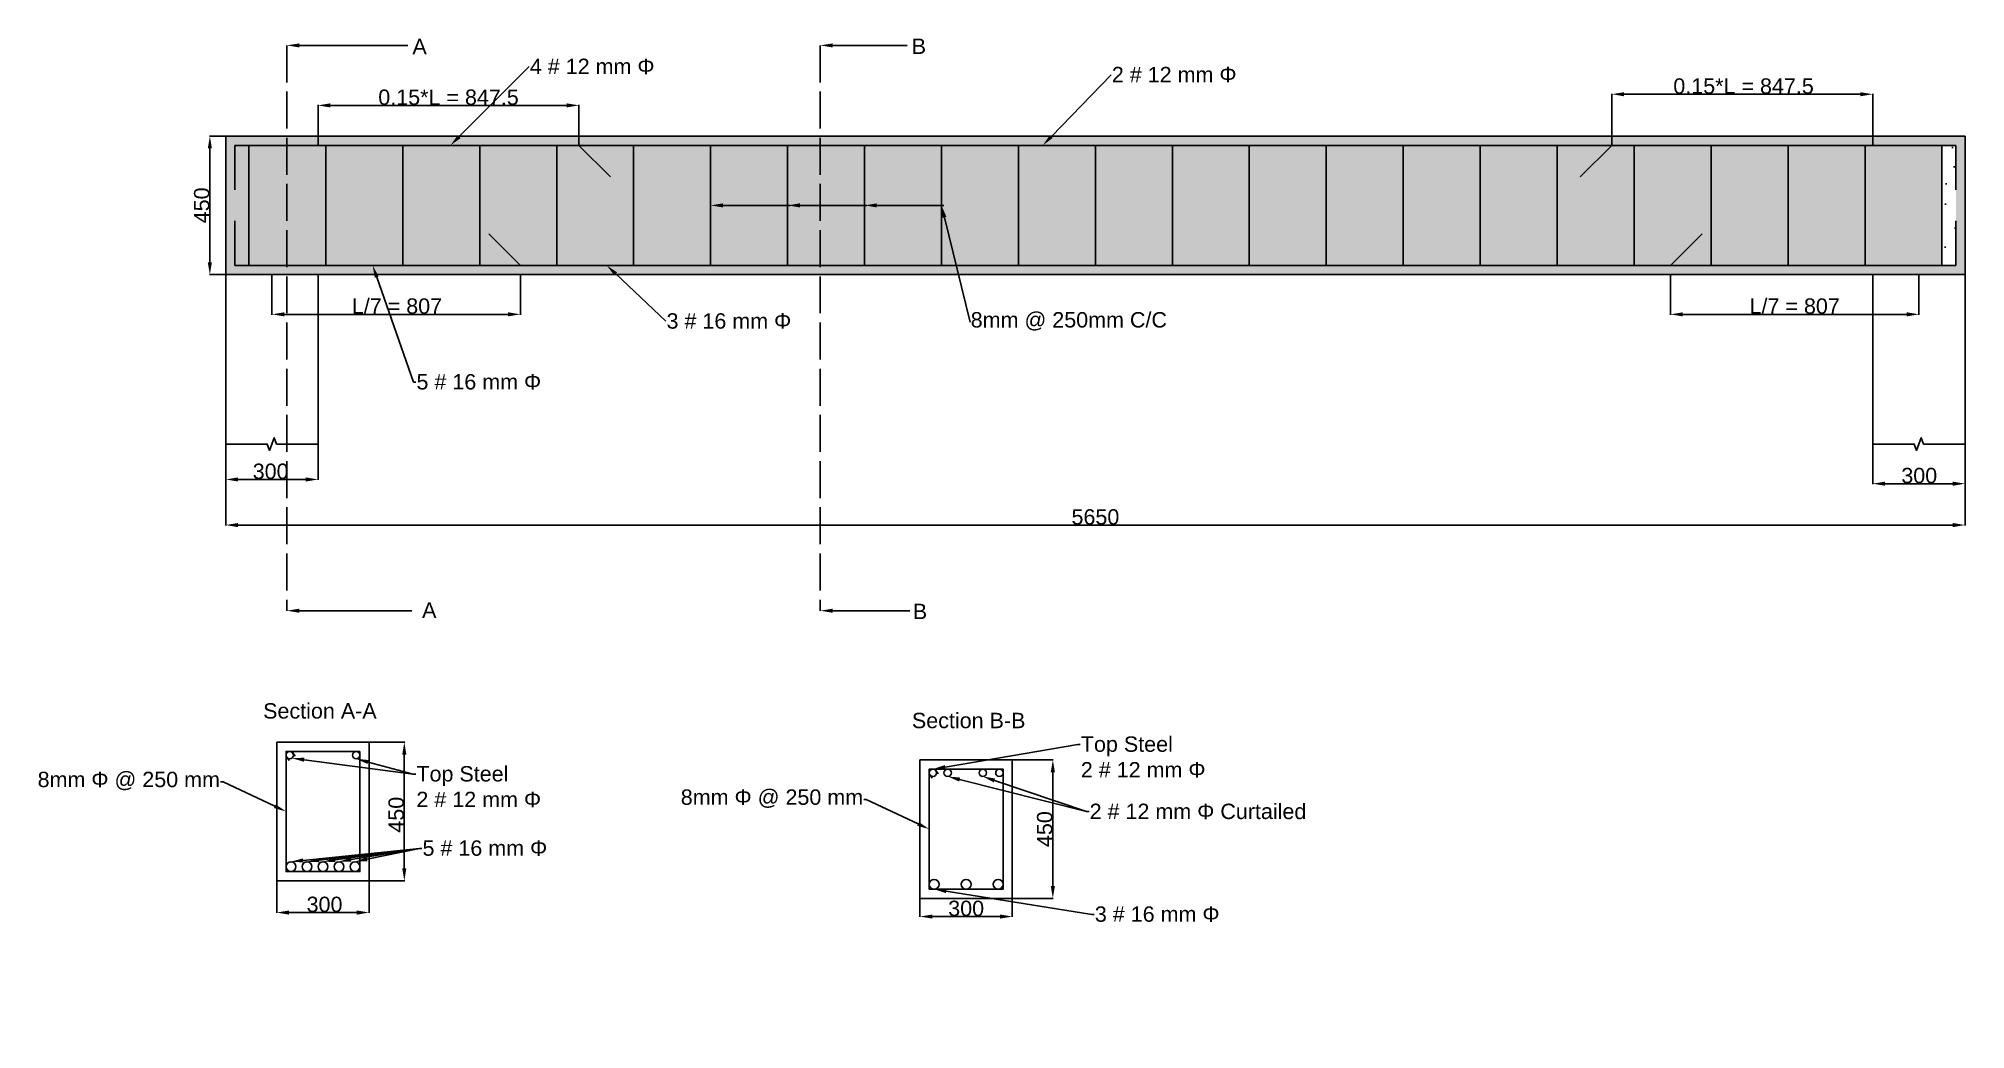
# Model space of a CAD drawing. Header units: millimetres. Extents: x 602 to 6861, y 2817 to 6035.
import ezdxf
from ezdxf import colors
from ezdxf.entities.mleader import LeaderData, LeaderLine
from ezdxf.math import Vec2, Vec3

# ---------------------------------------------------------------- set-up
doc = ezdxf.new("R2010")
doc.units = ezdxf.units.MM
doc.linetypes.add('ACAD_ISO02W100', pattern=[15, 12, -3])
doc.styles.get("Standard").update_dxf_attribs({"font": 'arial.ttf'})
doc.dimstyles.new('ISO-25', dxfattribs={"dimtxt": 2.5, "dimasz": 2.5, "dimexe": 1.25, "dimexo": 0.625, "dimtad": 1, "dimtxsty": 'Standard', "dimcen": 2.5, "dimadec": 0, "dimazin": 0, "dimtfac": 1, "dimtmove": 0, "dimatfit": 3, "dimfxl": 1, "dimarcsym": 0})
pattern_1 = [(50, (-169.47, 3736.74), (182.1847, -15.939), [19.05, -209.55]), (355, (-169.47, 3736.74), (-35.2434, 191.057), [15.24, -167.6406]), (100.4514, (-154.29, 3735.41), (146.9412, 175.1178), [16.19, -178.0902]), (46.1842, (-169.47, 3787.54), (271.079, -42.042), [28.575, -314.325]), (96.6356, (-146.88, 3784.03), (237.404, 247.426), [24.285, -267.136]), (351.184, (-169.47, 3787.54), (237.404, 247.426), [22.86, -251.46]), (21, (-144.07, 3774.84), (151.6144, -102.2652), [19.05, -209.55]), (326, (-144.07, 3774.84), (61.802, 184.188), [15.24, -167.64]), (71.4514, (-131.44, 3766.32), (213.4164, 81.9228), [16.19, -178.09]), (37.5, (-169.47, 3736.74), (3.0886, 84.55504), [0, -165.608, 0, -170.18, 0, -168.275]), (7.5, (-169.47, 3736.74), (66.8197, 100.1806), [0, -97.028, 0, -161.798, 0, -64.135]), (327.5, (-226.11, 3736.74), (135.5906, -5.72874), [0, -63.5, 0, -198.12, 0, -262.89]), (317.5, (-251.51, 3736.74), (148.1292, 25.4265), [0, -82.55, 0, -131.572, 0, -186.69])]

# ---------------------------------------------------------------- blocks, each defined once
blk = doc.blocks.new('*D5')
at = {"color": 0, "lineweight": -2, "transparency": 16777216}
for p, q in [((1210.2, 4717.8), (1210.2, 4602.1)), ((1510.2, 4717.8), (1510.2, 4602.1)), ((1250.2, 4603.4), (1470.2, 4603.4))]:
    blk.add_line(p, q, dxfattribs=at)
at = {"color": 0, "transparency": 16777216}
for points in [[(1250.2, 4610), (1250.2, 4596.7), (1210.2, 4603.4)], [(1470.2, 4610), (1470.2, 4596.7), (1510.2, 4603.4)]]:
    blk.add_solid(points, dxfattribs=at)
at = {"layer": 'DEFPOINTS', "color": 0, "transparency": 16777216}
for p in [(1210.2, 4718.5), (1510.2, 4718.5), (1510.2, 4603.4)]:
    blk.add_point(p, dxfattribs=at)
at = {"color": 0, "transparency": 16777216, "insert": (1356, 4629.6), "char_height": 50, "attachment_point": 5}
blk.add_mtext('300', dxfattribs=at)
blk = doc.blocks.new('*D6')
at = {"color": 0, "lineweight": -2, "transparency": 16777216}
for p, q in [((6560.2, 4717.8), (6560.2, 4588.4)), ((6860.2, 4717.8), (6860.2, 4588.4)), ((6600.2, 4589.7), (6820.2, 4589.7))]:
    blk.add_line(p, q, dxfattribs=at)
at = {"color": 0, "transparency": 16777216}
for points in [[(6600.2, 4596.3), (6600.2, 4583), (6560.2, 4589.7)], [(6820.2, 4596.3), (6820.2, 4583), (6860.2, 4589.7)]]:
    blk.add_solid(points, dxfattribs=at)
at = {"layer": 'DEFPOINTS', "color": 0, "transparency": 16777216}
for p in [(6560.2, 4718.5), (6860.2, 4718.5), (6860.2, 4589.7)]:
    blk.add_point(p, dxfattribs=at)
at = {"color": 0, "transparency": 16777216, "insert": (6711.3, 4615.8), "char_height": 50, "attachment_point": 5}
blk.add_mtext('300', dxfattribs=at)
blk = doc.blocks.new('*D7')
at = {"color": 0, "lineweight": -2, "transparency": 16777216}
for p, q in [((1210.2, 4717.8), (1210.2, 4454.1)), ((6860.2, 4717.8), (6860.2, 4454.1)), ((1250.2, 4455.3), (6820.2, 4455.3))]:
    blk.add_line(p, q, dxfattribs=at)
at = {"color": 0, "transparency": 16777216}
for points in [[(1250.2, 4462), (1250.2, 4448.6), (1210.2, 4455.3)], [(6820.2, 4462), (6820.2, 4448.6), (6860.2, 4455.3)]]:
    blk.add_solid(points, dxfattribs=at)
at = {"layer": 'DEFPOINTS', "color": 0, "transparency": 16777216}
for p in [(1210.2, 4718.5), (6860.2, 4718.5), (6860.2, 4455.3)]:
    blk.add_point(p, dxfattribs=at)
at = {"color": 0, "transparency": 16777216, "insert": (4035.2, 4481.5), "char_height": 50, "attachment_point": 5}
blk.add_mtext('5650', dxfattribs=at)
blk = doc.blocks.new('*D8')
at = {"color": 0, "lineweight": -2, "transparency": 16777216}
for p, q in [((5903.2, 5267.8), (5903.2, 5138.4)), ((6710.2, 5267.8), (6710.2, 5138.4)), ((6670.2, 5139.6), (5943.2, 5139.6))]:
    blk.add_line(p, q, dxfattribs=at)
at = {"color": 0, "transparency": 16777216}
for points in [[(5943.2, 5146.3), (5943.2, 5133), (5903.2, 5139.6)], [(6670.2, 5146.3), (6670.2, 5133), (6710.2, 5139.6)]]:
    blk.add_solid(points, dxfattribs=at)
at = {"layer": 'DEFPOINTS', "color": 0, "transparency": 16777216}
for p in [(5903.2, 5268.5), (6710.2, 5268.5), (5903.2, 5139.6)]:
    blk.add_point(p, dxfattribs=at)
at = {"color": 0, "transparency": 16777216, "insert": (6306.7, 5166.1), "char_height": 50, "attachment_point": 5}
blk.add_mtext('L/7 = 807', dxfattribs=at)
blk = doc.blocks.new('*D9')
at = {"color": 0, "lineweight": -2, "transparency": 16777216}
for p, q in [((1360.2, 5267.8), (1360.2, 5138.4)), ((2167.2, 5267.8), (2167.2, 5138.4)), ((1400.2, 5139.6), (2127.2, 5139.6))]:
    blk.add_line(p, q, dxfattribs=at)
at = {"color": 0, "transparency": 16777216}
for points in [[(1400.2, 5146.3), (1400.2, 5133), (1360.2, 5139.6)], [(2127.2, 5146.3), (2127.2, 5133), (2167.2, 5139.6)]]:
    blk.add_solid(points, dxfattribs=at)
at = {"layer": 'DEFPOINTS', "color": 0, "transparency": 16777216}
for p in [(1360.2, 5268.5), (2167.2, 5268.5), (2167.2, 5139.6)]:
    blk.add_point(p, dxfattribs=at)
at = {"color": 0, "transparency": 16777216, "insert": (1766.4, 5166.1), "char_height": 50, "attachment_point": 5}
blk.add_mtext('L/7 = 807', dxfattribs=at)
blk = doc.blocks.new('*D10')
at = {"color": 0, "lineweight": -2, "transparency": 16777216}
for p, q in [((1510.2, 5689.1), (1510.2, 5819.5)), ((1550.2, 5818.2), (2317.7, 5818.2)), ((2357.7, 5689.1), (2357.7, 5819.5))]:
    blk.add_line(p, q, dxfattribs=at)
at = {"color": 0, "transparency": 16777216}
for points in [[(1550.2, 5824.9), (1550.2, 5811.6), (1510.2, 5818.2)], [(2317.7, 5824.9), (2317.7, 5811.6), (2357.7, 5818.2)]]:
    blk.add_solid(points, dxfattribs=at)
at = {"layer": 'DEFPOINTS', "color": 0, "transparency": 16777216}
for p in [(2357.7, 5818.2), (1510.2, 5688.5), (2357.7, 5688.5)]:
    blk.add_point(p, dxfattribs=at)
at = {"color": 0, "transparency": 16777216, "insert": (1933.9, 5844.4), "char_height": 50, "attachment_point": 5}
blk.add_mtext('0.15*L = 847.5', dxfattribs=at)
blk = doc.blocks.new('*D11')
at = {"color": 0, "lineweight": -2, "transparency": 16777216}
for p, q in [((5712.7, 5689.1), (5712.7, 5855.7)), ((6520.2, 5854.5), (5752.7, 5854.5)), ((6560.2, 5689.1), (6560.2, 5855.7))]:
    blk.add_line(p, q, dxfattribs=at)
at = {"color": 0, "transparency": 16777216}
for points in [[(5752.7, 5861.1), (5752.7, 5847.8), (5712.7, 5854.5)], [(6520.2, 5861.1), (6520.2, 5847.8), (6560.2, 5854.5)]]:
    blk.add_solid(points, dxfattribs=at)
at = {"layer": 'DEFPOINTS', "color": 0, "transparency": 16777216}
for p in [(5712.7, 5854.5), (5712.7, 5688.5), (6560.2, 5688.5)]:
    blk.add_point(p, dxfattribs=at)
at = {"color": 0, "transparency": 16777216, "insert": (6140.6, 5880.6), "char_height": 50, "attachment_point": 5}
blk.add_mtext('0.15*L = 847.5', dxfattribs=at)
blk = doc.blocks.new('*D12')
at = {"color": 0, "lineweight": -2, "transparency": 16777216}
for p, q in [((1209.5, 5718.5), (1157.3, 5718.5)), ((1158.6, 5308.5), (1158.6, 5678.5)), ((1209.5, 5268.5), (1157.3, 5268.5))]:
    blk.add_line(p, q, dxfattribs=at)
at = {"color": 0, "transparency": 16777216}
for points in [[(1151.9, 5678.5), (1165.2, 5678.5), (1158.6, 5718.5)], [(1151.9, 5308.5), (1165.2, 5308.5), (1158.6, 5268.5)]]:
    blk.add_solid(points, dxfattribs=at)
at = {"layer": 'DEFPOINTS', "color": 0, "transparency": 16777216}
for p in [(1158.6, 5718.5), (1210.2, 5718.5), (1210.2, 5268.5)]:
    blk.add_point(p, dxfattribs=at)
at = {"color": 0, "transparency": 16777216, "insert": (1132.4, 5493.5), "char_height": 50, "attachment_point": 5, "rotation": 90}
blk.add_mtext('450', dxfattribs=at)
blk = doc.blocks.new('*D15')
at = {"color": 0, "lineweight": -2, "transparency": 16777216}
for p, q in [((1376, 3299.5), (1376, 3195.6)), ((1676, 3299.5), (1676, 3195.6)), ((1416, 3196.9), (1636, 3196.9))]:
    blk.add_line(p, q, dxfattribs=at)
at = {"color": 0, "transparency": 16777216}
for points in [[(1416, 3203.6), (1416, 3190.2), (1376, 3196.9)], [(1636, 3203.6), (1636, 3190.2), (1676, 3196.9)]]:
    blk.add_solid(points, dxfattribs=at)
at = {"layer": 'DEFPOINTS', "color": 0, "transparency": 16777216}
for p in [(1376, 3300.1), (1676, 3300.1), (1676, 3196.9)]:
    blk.add_point(p, dxfattribs=at)
at = {"color": 0, "transparency": 16777216, "insert": (1531.1, 3223.1), "char_height": 50, "attachment_point": 5}
blk.add_mtext('300', dxfattribs=at)
blk = doc.blocks.new('*D16')
at = {"color": 0, "lineweight": -2, "transparency": 16777216}
for p, q in [((1676.7, 3750.1), (1791.5, 3750.1)), ((1790.2, 3710.1), (1790.2, 3340.1)), ((1676.7, 3300.1), (1791.5, 3300.1))]:
    blk.add_line(p, q, dxfattribs=at)
at = {"color": 0, "transparency": 16777216}
for points in [[(1783.6, 3710.1), (1796.9, 3710.1), (1790.2, 3750.1)], [(1783.6, 3340.1), (1796.9, 3340.1), (1790.2, 3300.1)]]:
    blk.add_solid(points, dxfattribs=at)
at = {"layer": 'DEFPOINTS', "color": 0, "transparency": 16777216}
for p in [(1676, 3750.1), (1676, 3300.1), (1790.2, 3300.1)]:
    blk.add_point(p, dxfattribs=at)
at = {"color": 0, "transparency": 16777216, "insert": (1764.1, 3514.6), "char_height": 50, "attachment_point": 5, "rotation": 90}
blk.add_mtext('450', dxfattribs=at)
blk = doc.blocks.new('*D18')
at = {"color": 0, "lineweight": -2, "transparency": 16777216}
for p, q in [((3465.3, 3242.1), (3465.3, 3182.7)), ((3765.3, 3242.1), (3765.3, 3182.7)), ((3505.3, 3184), (3725.3, 3184))]:
    blk.add_line(p, q, dxfattribs=at)
at = {"color": 0, "transparency": 16777216}
for points in [[(3505.3, 3190.6), (3505.3, 3177.3), (3465.3, 3184)], [(3725.3, 3190.6), (3725.3, 3177.3), (3765.3, 3184)]]:
    blk.add_solid(points, dxfattribs=at)
at = {"layer": 'DEFPOINTS', "color": 0, "transparency": 16777216}
for p in [(3465.3, 3242.8), (3765.3, 3242.8), (3765.3, 3184)]:
    blk.add_point(p, dxfattribs=at)
at = {"color": 0, "transparency": 16777216, "insert": (3615.3, 3210.1), "char_height": 50, "attachment_point": 5}
blk.add_mtext('300', dxfattribs=at)
blk = doc.blocks.new('*D19')
at = {"color": 0, "lineweight": -2, "transparency": 16777216}
for p, q in [((3765.9, 3692.8), (3898.2, 3692.8)), ((3896.9, 3652.8), (3896.9, 3282.8)), ((3765.9, 3242.8), (3898.2, 3242.8))]:
    blk.add_line(p, q, dxfattribs=at)
at = {"color": 0, "transparency": 16777216}
for points in [[(3890.2, 3652.8), (3903.6, 3652.8), (3896.9, 3692.8)], [(3890.2, 3282.8), (3903.6, 3282.8), (3896.9, 3242.8)]]:
    blk.add_solid(points, dxfattribs=at)
at = {"layer": 'DEFPOINTS', "color": 0, "transparency": 16777216}
for p in [(3765.3, 3692.8), (3765.3, 3242.8), (3896.9, 3242.8)]:
    blk.add_point(p, dxfattribs=at)
at = {"color": 0, "transparency": 16777216, "insert": (3870.7, 3467.8), "char_height": 50, "attachment_point": 5, "rotation": 90}
blk.add_mtext('450', dxfattribs=at)

msp = doc.modelspace()

# ---------------------------------------------------------------- hatches: boundary and pattern name
h = msp.add_hatch()
h.set_pattern_fill('AR-CONC', color=256)
h.set_pattern_definition(pattern_1)
h.paths.add_polyline_path([(1285.169, 5688.475), (1240.169, 5688.475), (1240.169, 5543.475), (1240.169, 5443.475), (1240.169, 5298.475), (1285.169, 5298.475)], flags=17)
h.paths.add_polyline_path([(3583.007, 5298.475), (1240.169, 5298.475), (1240.169, 5443.475), (1240.169, 5543.475), (1240.169, 5688.475), (1285.169, 5688.475), (6830.169, 5688.475), (6830.169, 5543.475), (6830.169, 5443.475), (6830.169, 5298.475), (3583.007, 5298.475), (3590.367, 5268.475), (6860.169, 5268.475), (6860.169, 5718.475), (1210.169, 5718.475), (1210.169, 5268.475), (1510.169, 5268.475), (3590.367, 5268.475)])
h = msp.add_hatch()
h.set_pattern_fill('AR-CONC', color=256)
h.set_pattern_definition(pattern_1)
h.paths.add_polyline_path([(1535.169, 5688.475), (1285.169, 5688.475), (1285.169, 5298.475), (1535.169, 5298.475)])
h.paths.add_polyline_path([(1785.169, 5688.475), (1535.169, 5688.475), (1535.169, 5298.475), (1785.169, 5298.475)])
h.paths.add_polyline_path([(2035.169, 5688.475), (1785.169, 5688.475), (1785.169, 5298.475), (2035.169, 5298.475)])
h.paths.add_polyline_path([(2285.169, 5688.475), (2035.169, 5688.475), (2035.169, 5298.475), (2285.169, 5298.475)])
h.paths.add_polyline_path([(2535.169, 5688.475), (2285.169, 5688.475), (2285.169, 5298.475), (2535.169, 5298.475)])
h.paths.add_polyline_path([(2785.169, 5688.475), (2535.169, 5688.475), (2535.169, 5298.475), (2785.169, 5298.475)])
h.paths.add_polyline_path([(3035.169, 5688.475), (2785.169, 5688.475), (2785.169, 5298.475), (3035.169, 5298.475)])
h.paths.add_polyline_path([(3285.169, 5688.475), (3035.169, 5688.475), (3035.169, 5298.475), (3285.169, 5298.475)])
h.paths.add_polyline_path([(3535.169, 5688.475), (3285.169, 5688.475), (3285.169, 5298.475), (3535.169, 5298.475)])
h.paths.add_polyline_path([(3785.169, 5688.475), (3535.169, 5688.475), (3535.169, 5298.475), (3785.169, 5298.475)])
h.paths.add_polyline_path([(4285.169, 5688.475), (4035.169, 5688.475), (4035.169, 5298.475), (4285.169, 5298.475)])
h.paths.add_polyline_path([(4035.169, 5688.475), (3785.169, 5688.475), (3785.169, 5298.475), (4035.169, 5298.475)])
h.paths.add_polyline_path([(4535.169, 5688.475), (4285.169, 5688.475), (4285.169, 5298.475), (4535.169, 5298.475)])
h.paths.add_polyline_path([(4785.169, 5688.475), (4535.169, 5688.475), (4535.169, 5298.475), (4785.169, 5298.475)])
h.paths.add_polyline_path([(5035.169, 5688.475), (4785.169, 5688.475), (4785.169, 5298.475), (5035.169, 5298.475)])
h.paths.add_polyline_path([(5285.169, 5688.475), (5035.169, 5688.475), (5035.169, 5298.475), (5285.169, 5298.475)])
h.paths.add_polyline_path([(5535.169, 5688.475), (5285.169, 5688.475), (5285.169, 5298.475), (5535.169, 5298.475)])
h.paths.add_polyline_path([(5785.169, 5688.475), (5535.169, 5688.475), (5535.169, 5298.475), (5785.169, 5298.475)])
h.paths.add_polyline_path([(6035.169, 5688.475), (5785.169, 5688.475), (5785.169, 5298.475), (6035.169, 5298.475)])
h.paths.add_polyline_path([(6285.169, 5688.475), (6035.169, 5688.475), (6035.169, 5298.475), (6285.169, 5298.475)])
h.paths.add_polyline_path([(6535.169, 5688.475), (6285.169, 5688.475), (6285.169, 5298.475), (6535.169, 5298.475)])
h.paths.add_polyline_path([(6785.169, 5688.475), (6535.169, 5688.475), (6535.169, 5298.475), (6785.169, 5298.475)])
h = msp.add_hatch()
h.set_pattern_fill('AR-CONC', color=256, angle=24)
h.set_pattern_definition([(74, (-169.47, 3736.74), (172.917, 59.54), [19.05, -209.55]), (19, (-169.47, 3736.74), (-109.9063, 160.2043), [15.24, -167.6406]), (124.4514, (-155.06, 3741.7), (63.0107, 219.7444), [16.19, -178.0902]), (70.1842, (-190.13, 3783.15), (264.743, 71.85), [28.575, -314.325]), (120.6356, (-168.07, 3789.13), (116.242, 322.596), [24.285, -267.136]), (15.184, (-190.13, 3783.15), (116.242, 322.596), [22.86, -251.46]), (45, (-161.76, 3781.87), (180.1016, -31.7568), [19.05, -209.55]), (350, (-161.76, 3781.87), (-18.457, 193.401), [15.24, -167.64]), (95.4514, (-146.76, 3779.23), (161.6446, 161.6445), [16.19, -178.09]), (61.5, (-169.47, 3736.74), (-31.57005, 78.5011), [0, -165.608, 0, -170.18, 0, -168.275]), (31.5, (-169.47, 3736.74), (20.2957, 118.6975), [0, -97.028, 0, -161.798, 0, -64.135]), (351.5, (-221.216, 3713.7), (126.19826, 49.9162), [0, -63.5, 0, -198.12, 0, -262.89]), (341.5, (-244.42, 3703.37), (124.9809, 83.4778), [0, -82.55, 0, -131.572, 0, -186.69])])
h.paths.add_polyline_path([(6830.169, 5543.475), (6830.169, 5688.475), (6785.169, 5688.475), (6785.169, 5298.475), (6830.169, 5298.475), (6830.169, 5443.475)])

# ---------------------------------------------------------------- linework, layer by layer
at = {"linetype": 'ACAD_ISO02W100', "ltscale": 10}
for p, q in [((1409.181, 6013.012), (1409.181, 4177.121)), ((3141.635, 6013.012), (3141.635, 4177.121))]:
    msp.add_line(p, q, dxfattribs=at)
for p, q in [((1210.169, 5718.475), (1210.169, 4718.475)), ((1210.169, 5718.475), (6860.169, 5718.475)), ((6860.169, 5718.475), (6860.169, 4718.475)), ((1240.169, 5688.475), (6830.169, 5688.475)), ((1240.169, 5688.475), (1240.169, 5543.475)), ((1285.169, 5688.475), (1285.169, 5298.475)), ((1535.169, 5688.475), (1535.169, 5298.475)), ((1785.169, 5688.475), (1785.169, 5298.475)), ((2035.169, 5688.475), (2035.169, 5298.475)), ((2285.169, 5688.475), (2285.169, 5298.475)), ((2357.669, 5688.475), (2460.369, 5586.114)), ((2535.169, 5688.475), (2535.169, 5298.475)), ((2785.169, 5688.475), (2785.169, 5298.475)), ((3035.169, 5688.475), (3035.169, 5298.475)), ((3285.169, 5688.475), (3285.169, 5298.475)), ((3535.169, 5688.475), (3535.169, 5298.475)), ((3785.169, 5688.475), (3785.169, 5298.475)), ((4035.169, 5688.475), (4035.169, 5298.475)), ((4285.169, 5688.475), (4285.169, 5298.475)), ((4535.169, 5688.475), (4535.169, 5298.475)), ((4785.169, 5688.475), (4785.169, 5298.475)), ((5035.169, 5688.475), (5035.169, 5298.475)), ((5285.169, 5688.475), (5285.169, 5298.475)), ((5535.169, 5688.475), (5535.169, 5298.475)), ((5609.994, 5586.114), (5712.669, 5688.475)), ((5785.169, 5688.475), (5785.169, 5298.475)), ((6035.169, 5688.475), (6035.169, 5298.475)), ((6285.169, 5688.475), (6285.169, 5298.475)), ((6535.169, 5688.475), (6535.169, 5298.475)), ((6785.169, 5688.475), (6785.169, 5298.475)), ((6830.169, 5688.475), (6830.169, 5543.475)), ((1240.169, 5443.475), (1240.169, 5298.475)), ((2064.469, 5400.835), (2167.169, 5298.475)), ((5903.169, 5298.475), (6005.844, 5400.835)), ((6830.169, 5443.475), (6830.169, 5298.475)), ((1210.169, 5268.475), (6860.169, 5268.475)), ((1210.169, 5268.475), (1510.169, 5268.475)), ((1240.169, 5298.475), (6830.169, 5298.475)), ((1510.169, 4718.475), (1510.169, 5268.475)), ((6560.169, 4718.475), (6560.169, 5268.475)), ((6560.169, 5268.475), (6860.169, 5268.475)), ((1408.325, 3701.009), (1415.887, 3690.741)), ((1427.651, 3715.24), (1435.212, 3704.972)), ((3497.718, 3643.644), (3505.28, 3633.377)), ((3517.044, 3657.875), (3524.605, 3647.608))]:
    msp.add_line(p, q)
at = {"linetype": 'Continuous'}
for points in [[(1208.919, 4718.475), (1345.169, 4718.475), (1352.669, 4697.869), (1367.669, 4739.081), (1375.169, 4718.475), (1511.419, 4718.475)], [(6558.919, 4718.475), (6695.169, 4718.475), (6702.669, 4697.869), (6717.669, 4739.081), (6725.169, 4718.475), (6861.419, 4718.475)]]:
    msp.add_lwpolyline(points, dxfattribs=at)
for points in [[(1676.036, 3750.124), (1676.036, 3300.124), (1376.036, 3300.124), (1376.036, 3750.124)], [(1646.036, 3720.124), (1646.036, 3330.124), (1406.036, 3330.124), (1406.036, 3720.124)], [(3765.32, 3692.76), (3765.32, 3242.76), (3465.32, 3242.76), (3465.32, 3692.76)], [(3735.32, 3662.76), (3735.32, 3272.76), (3495.32, 3272.76), (3495.32, 3662.76)]]:
    msp.add_lwpolyline(points, close=True)
for centre, radius in [((1417.988, 3708.124), 12), ((1634.036, 3708.124), 12), ((3507.381, 3650.76), 12), ((3555.32, 3650.76), 12), ((3669.32, 3650.76), 12), ((3723.32, 3650.76), 12), ((1422.036, 3346.124), 16), ((1474.036, 3346.124), 16), ((1526.036, 3346.124), 16), ((1578.036, 3346.124), 16), ((1630.036, 3346.124), 16), ((3511.32, 3288.76), 16), ((3615.32, 3288.76), 16), ((3719.32, 3288.76), 16)]:
    msp.add_circle(centre, radius)
for centre in [(1417.958, 3708.117), (3507.351, 3650.753)]:
    msp.add_arc(centre, 12.029, 350.0871705, 221.9830995)

# ---------------------------------------------------------------- texts
at = {"char_height": 50, "attachment_point": 1}
for s, width, insert in [('A', 95.49826, (1816.628, 6034.505)), ('B', 95.49826, (3438.482, 6035.279)), ('A', 95.49826, (1848.036, 4203.879)), ('B', 95.49826, (3442.052, 4199.836)), ('Section A-A', 384.32575, (1331.681, 3876.908)), ('Section A-A', 384.32575, (1331.681, 3876.908)), ('Section B-B', 384.32575, (3439.045, 3845.632))]:
    msp.add_mtext_dynamic_manual_height_columns(s, width=width, gutter_width=12.5, heights=[0], dxfattribs=dict(at, insert=insert))

# ---------------------------------------------------------------- dimensions: what is measured, and where the dimension line sits
for base, p1, p2, text, picture, middle in [((2357.669, 5818.219), (1510.169, 5688.475), (2357.669, 5688.475), '0.15*L = 847.5', '*D10', (1933.919, 5844.372)), ((5903.169, 5139.632), (6710.169, 5268.475), (5903.169, 5268.475), 'L/7 = <>', '*D8', (6306.669, 5166.109))]:
    dim = msp.add_linear_dim(base=base, p1=p1, p2=p2, text=text, dimstyle='ISO-25', override={"dimtxt": 50, "dimasz": 40})
    dim.commit()
    dim.dimension.update_dxf_attribs({"geometry": picture, "text_midpoint": middle})
for base, p1, p2, text, picture, middle in [((5712.669, 5854.458), (6560.169, 5688.475), (5712.669, 5688.475), '0.15*L = 847.5', '*D11', (6140.648, 5854.458)), ((2167.169, 5139.632), (1360.169, 5268.475), (2167.169, 5268.475), 'L/7 = <>', '*D9', (1766.433, 5139.632))]:
    dim = msp.add_linear_dim(base=base, p1=p1, p2=p2, text=text, dimstyle='ISO-25', override={"dimtxt": 50, "dimasz": 40})
    dim.commit()
    dim.dimension.update_dxf_attribs({"geometry": picture, "text_midpoint": middle, "dimtype": 160})
for base, p1, p2, picture, middle in [((1158.573, 5718.475), (1210.169, 5268.475), (1210.169, 5718.475), '*D12', (1132.419, 5493.475)), ((3896.903, 3242.76), (3765.32, 3692.76), (3765.32, 3242.76), '*D19', (3870.75, 3467.76))]:
    dim = msp.add_linear_dim(base=base, p1=p1, p2=p2, angle=90, dimstyle='ISO-25', override={"dimtxt": 50, "dimasz": 40})
    dim.commit()
    dim.dimension.update_dxf_attribs({"geometry": picture, "text_midpoint": middle})
for base, p1, p2, picture, middle in [((1510.169, 4603.382), (1210.169, 4718.475), (1510.169, 4718.475), '*D5', (1356.032, 4603.382)), ((6860.169, 4589.673), (6560.169, 4718.475), (6860.169, 4718.475), '*D6', (6711.27, 4589.673)), ((1676.036, 3196.885), (1376.036, 3300.124), (1676.036, 3300.124), '*D15', (1531.131, 3196.885))]:
    dim = msp.add_linear_dim(base=base, p1=p1, p2=p2, dimstyle='ISO-25', override={"dimtxt": 50, "dimasz": 40})
    dim.commit()
    dim.dimension.update_dxf_attribs({"geometry": picture, "text_midpoint": middle, "dimtype": 160})
for base, p1, p2, picture, middle in [((6860.169, 4455.315), (1210.169, 4718.475), (6860.169, 4718.475), '*D7', (4035.169, 4481.469)), ((3765.32, 3183.96), (3465.32, 3242.76), (3765.32, 3242.76), '*D18', (3615.32, 3210.131))]:
    dim = msp.add_linear_dim(base=base, p1=p1, p2=p2, dimstyle='ISO-25', override={"dimtxt": 50, "dimasz": 40})
    dim.commit()
    dim.dimension.update_dxf_attribs({"geometry": picture, "text_midpoint": middle})
dim = msp.add_linear_dim(base=(1790.237, 3300.124), p1=(1676.036, 3750.124), p2=(1676.036, 3300.124), angle=90, dimstyle='ISO-25', override={"dimtxt": 50, "dimasz": 40})
dim.commit()
dim.dimension.update_dxf_attribs({"geometry": '*D16', "text_midpoint": (1790.237, 3514.617), "dimtype": 160})

# ---------------------------------------------------------------- leaders
ml = msp.add_multileader_mtext('Standard')
ml.set_content('', color=256)
ml.set_leader_properties()
ml.build(insert=Vec2(0, 0))
ml.multileader.update_dxf_attribs({"arrow_head_size": 40})
ctx = ml.context
ctx.base_point, ctx.arrow_head_size, ctx.plane_origin = Vec3(1801.8, 6013.012), 40, Vec3(1409.181, 6013.012)
notes = []
notes.append((ctx, [(0, (1, 1, 0), (1793.8, 6013.012), (1, 0), 8, [(0, [(1409.181, 6013.012)], 0, [])])]))
ctx.mtext.insert, ctx.mtext.flow_direction = Vec3(1803.8, 6015.012), 5
ml = msp.add_multileader_mtext('Standard')
ml.set_content('', color=256)
ml.set_leader_properties()
ml.build(insert=Vec2(0, 0))
ml.multileader.update_dxf_attribs({"arrow_head_size": 40})
ctx = ml.context
ctx.base_point, ctx.arrow_head_size, ctx.plane_origin = Vec3(3423.87, 6013.012), 40, Vec3(3141.635, 6013.012)
notes.append((ctx, [(0, (1, 1, 0), (3415.87, 6013.012), (1, 0), 8, [(0, [(3141.635, 6013.012)], 0, [])])]))
ctx.mtext.insert, ctx.mtext.flow_direction = Vec3(3425.87, 6015.012), 5
ml = msp.add_multileader_mtext('Standard')
ml.set_content('4 # 12 mm Φ', color=256)
ml.set_leader_properties()
ml.build(insert=Vec2(0, 0))
ml.multileader.update_dxf_attribs({"has_dogleg": 0, "arrow_head_size": 40})
ctx = ml.context
ctx.base_point, ctx.char_height, ctx.arrow_head_size, ctx.plane_origin = Vec3(2196.041, 5944.017), 50, 40, Vec3(1940.312, 5688.475)
notes.append((ctx, [(0, (1, 1, 0), (2188.041, 5944.017), (1, 0), 8, [(0, [(1940.312, 5688.475)], 0, [])])]))
ctx.mtext.insert, ctx.mtext.flow_direction = Vec3(2198.041, 5969.921), 5
ml = msp.add_multileader_mtext('Standard')
ml.set_content('2 # 12 mm Φ', color=256)
ml.set_leader_properties()
ml.build(insert=Vec2(0, 0))
ml.multileader.update_dxf_attribs({"has_dogleg": 0, "arrow_head_size": 40})
ctx = ml.context
ctx.base_point, ctx.char_height, ctx.arrow_head_size, ctx.plane_origin = Vec3(4086.61, 5917.4), 50, 40, Vec3(3864.291, 5688.475)
notes.append((ctx, [(0, (1, 1, 0), (4078.61, 5917.4), (1, 0), 8, [(0, [(3864.291, 5688.475)], 0, [])])]))
ctx.mtext.insert, ctx.mtext.flow_direction = Vec3(4088.61, 5943.304), 5
ml = msp.add_multileader_mtext('Standard')
ml.set_content('', color=256)
ml.set_leader_properties()
ml.build(insert=Vec2(0, 0))
ml.multileader.update_dxf_attribs({"has_dogleg": 0, "arrow_head_size": 40})
ctx = ml.context
ctx.base_point, ctx.char_height, ctx.arrow_head_size, ctx.plane_origin = Vec3(3043.169, 5493.475), 50, 40, Vec3(2785.169, 5493.475)
notes.append((ctx, [(0, (1, 1, 0), (3035.169, 5493.475), (1, 0), 8, [(0, [(2785.169, 5493.475)], 0, [])])]))
ctx.mtext.insert, ctx.mtext.flow_direction = Vec3(3045.169, 5518.475), 5
ml = msp.add_multileader_mtext('Standard')
ml.set_content('', color=256)
ml.set_leader_properties()
ml.build(insert=Vec2(0, 0))
ml.multileader.update_dxf_attribs({"has_dogleg": 0, "arrow_head_size": 40})
ctx = ml.context
ctx.base_point, ctx.char_height, ctx.arrow_head_size, ctx.plane_origin = Vec3(3293.169, 5493.475), 50, 40, Vec3(3035.169, 5493.475)
notes.append((ctx, [(0, (1, 1, 0), (3285.169, 5493.475), (1, 0), 8, [(0, [(3035.169, 5493.475)], 0, [])])]))
ctx.mtext.insert, ctx.mtext.flow_direction = Vec3(3295.169, 5518.475), 5
ml = msp.add_multileader_mtext('Standard')
ml.set_content('', color=256)
ml.set_leader_properties()
ml.build(insert=Vec2(0, 0))
ml.multileader.update_dxf_attribs({"has_dogleg": 0, "arrow_head_size": 40})
ctx = ml.context
ctx.base_point, ctx.char_height, ctx.arrow_head_size, ctx.plane_origin = Vec3(3543.169, 5493.475), 50, 40, Vec3(3285.169, 5493.475)
notes.append((ctx, [(0, (1, 1, 0), (3535.169, 5493.475), (1, 0), 8, [(0, [(3285.169, 5493.475)], 0, [])])]))
ctx.mtext.insert, ctx.mtext.flow_direction = Vec3(3545.169, 5518.475), 5
ml = msp.add_multileader_mtext('Standard')
ml.set_content('8mm @ 250mm C/C', color=256)
ml.set_leader_properties()
ml.build(insert=Vec2(0, 0))
ml.multileader.update_dxf_attribs({"has_dogleg": 0, "arrow_head_size": 40})
ctx = ml.context
ctx.base_point, ctx.char_height, ctx.arrow_head_size, ctx.plane_origin = Vec3(3628.137, 5114.514), 50, 40, Vec3(3535.169, 5493.475)
notes.append((ctx, [(0, (1, 1, 0), (3620.137, 5114.514), (1, 0), 8, [(0, [(3535.169, 5493.475)], 0, [])])]))
ctx.mtext.insert, ctx.mtext.flow_direction = Vec3(3630.137, 5146.864), 5
ml = msp.add_multileader_mtext('Standard')
ml.set_content('5 # 16 mm {\\C256;Φ}', color=256)
ml.set_leader_properties()
ml.build(insert=Vec2(0, 0))
ml.multileader.update_dxf_attribs({"arrow_head_size": 40})
ctx = ml.context
ctx.base_point, ctx.char_height, ctx.arrow_head_size, ctx.plane_origin = Vec3(1827.826, 4919.66), 50, 40, Vec3(1687.411, 5298.475)
notes.append((ctx, [(0, (1, 1, 0), (1819.826, 4919.66), (1, 0), 8, [(0, [(1687.411, 5298.475)], 0, [])])]))
ctx.mtext.insert, ctx.mtext.flow_direction = Vec3(1829.826, 4945.563), 5
ml = msp.add_multileader_mtext('Standard')
ml.set_content('3 # 16 mm Φ', color=256)
ml.set_leader_properties()
ml.build(insert=Vec2(0, 0))
ml.multileader.update_dxf_attribs({"has_dogleg": 0, "arrow_head_size": 40})
ctx = ml.context
ctx.base_point, ctx.char_height, ctx.arrow_head_size, ctx.plane_origin = Vec3(2640.115, 5117.226), 50, 40, Vec3(2447.775, 5298.475)
notes.append((ctx, [(0, (1, 1, 0), (2632.115, 5117.226), (1, 0), 8, [(0, [(2447.775, 5298.475)], 0, [])])]))
ctx.mtext.insert, ctx.mtext.flow_direction = Vec3(2642.115, 5143.13), 5
ml = msp.add_multileader_mtext('Standard')
ml.set_content('', color=256)
ml.set_leader_properties()
ml.build(insert=Vec2(0, 0))
ml.multileader.update_dxf_attribs({"arrow_head_size": 40})
ctx = ml.context
ctx.base_point, ctx.arrow_head_size, ctx.plane_origin = Vec3(1814.964, 4177.121), 40, Vec3(1409.181, 4177.121)
notes.append((ctx, [(0, (1, 1, 0), (1806.964, 4177.121), (1, 0), 8, [(0, [(1409.181, 4177.121)], 0, [])])]))
ctx.mtext.insert, ctx.mtext.flow_direction = Vec3(1816.964, 4179.121), 5
ml = msp.add_multileader_mtext('Standard')
ml.set_content('', color=256)
ml.set_leader_properties()
ml.build(insert=Vec2(0, 0))
ml.multileader.update_dxf_attribs({"arrow_head_size": 40})
ctx = ml.context
ctx.base_point, ctx.arrow_head_size, ctx.plane_origin = Vec3(3431.87, 4177.121), 40, Vec3(3141.635, 4177.121)
notes.append((ctx, [(0, (1, 1, 0), (3423.87, 4177.121), (1, 0), 8, [(0, [(3141.635, 4177.121)], 0, [])])]))
ctx.mtext.insert, ctx.mtext.flow_direction = Vec3(3433.87, 4179.121), 5
ml = msp.add_multileader_mtext('Standard')
ml.set_content('Top Steel \\P2 # 12 mm Φ', color=256)
ml.set_leader_properties()
ml.build(insert=Vec2(0, 0))
ml.multileader.update_dxf_attribs({"arrow_head_size": 40})
ctx = ml.context
ctx.base_point, ctx.char_height, ctx.arrow_head_size, ctx.plane_origin = Vec3(3985.873, 3743.041), 50, 40, Vec3(3508.073, 3662.76)
notes.append((ctx, [(0, (1, 1, 0), (3977.873, 3743.041), (1, 0), 8, [(0, [(3508.073, 3662.76)], 0, [])])]))
ctx.mtext.insert, ctx.mtext.flow_direction = Vec3(3987.873, 3768.945), 5
ml = msp.add_multileader_mtext('Standard')
ml.set_content('', color=256)
ml.set_leader_properties()
ml.build(insert=Vec2(0, 0))
ml.multileader.update_dxf_attribs({"arrow_head_size": 40})
ctx = ml.context
ctx.base_point, ctx.char_height, ctx.arrow_head_size, ctx.plane_origin = Vec3(1827.544, 3646.66), 50, 40, Vec3(1424.999, 3698.385)
notes.append((ctx, [(0, (1, 1, 0), (1819.544, 3646.66), (1, 0), 8, [(0, [(1424.999, 3698.385)], 0, [])])]))
ctx.mtext.insert, ctx.mtext.flow_direction = Vec3(1829.544, 3671.66), 5
ml = msp.add_multileader_mtext('Standard')
ml.set_content('Top Steel \\P2 # 12 mm Φ', color=256)
ml.set_leader_properties()
ml.build(insert=Vec2(0, 0))
ml.multileader.update_dxf_attribs({"arrow_head_size": 40})
ctx = ml.context
ctx.base_point, ctx.char_height, ctx.arrow_head_size, ctx.plane_origin = Vec3(1827.544, 3646.66), 50, 40, Vec3(1634.036, 3696.124)
notes.append((ctx, [(0, (1, 1, 0), (1819.544, 3646.66), (1, 0), 8, [(0, [(1634.036, 3696.124)], 0, [])])]))
ctx.mtext.insert, ctx.mtext.flow_direction = Vec3(1829.544, 3672.564), 5
ml = msp.add_multileader_mtext('Standard')
ml.set_content('8mm Φ @ 250 mm', color=256)
ml.set_leader_properties()
ml.build(insert=Vec2(0, 0))
ml.multileader.update_dxf_attribs({"arrow_head_size": 40})
ctx = ml.context
ctx.base_point, ctx.char_height, ctx.arrow_head_size, ctx.plane_origin = Vec3(604.325, 3621.773), 50, 40, Vec3(1406.036, 3525.124)
ctx.text_align_type = 2
notes.append((ctx, [(0, (1, 1, 0), (1201.386, 3621.773), (-1, 0), 8, [(0, [(1406.036, 3525.124)], 0, [])])]))
ctx.mtext.insert, ctx.mtext.alignment, ctx.mtext.flow_direction = Vec3(1191.386, 3654.122), 3, 5
ml = msp.add_multileader_mtext('Standard')
ml.set_content('', color=256)
ml.set_leader_properties()
ml.build(insert=Vec2(0, 0))
ml.multileader.update_dxf_attribs({"arrow_head_size": 40})
ctx = ml.context
ctx.base_point, ctx.char_height, ctx.arrow_head_size, ctx.plane_origin = Vec3(4014.445, 3524.602), 50, 40, Vec3(3555.32, 3638.76)
notes.append((ctx, [(0, (1, 1, 0), (4006.445, 3524.602), (1, 0), 8, [(0, [(3555.32, 3638.76)], 0, [])])]))
ctx.mtext.insert, ctx.mtext.flow_direction = Vec3(4016.445, 3549.602), 5
ml = msp.add_multileader_mtext('Standard')
ml.set_content('2 # 12 mm Φ Curtailed', color=256)
ml.set_leader_properties()
ml.build(insert=Vec2(0, 0))
ml.multileader.update_dxf_attribs({"arrow_head_size": 40})
ctx = ml.context
ctx.base_point, ctx.char_height, ctx.arrow_head_size, ctx.plane_origin = Vec3(4014.445, 3524.602), 50, 40, Vec3(3669.32, 3638.76)
notes.append((ctx, [(0, (1, 1, 0), (4006.445, 3524.602), (1, 0), 8, [(0, [(3669.32, 3638.76)], 0, [])])]))
ctx.mtext.insert, ctx.mtext.flow_direction = Vec3(4016.445, 3550.506), 5
ml = msp.add_multileader_mtext('Standard')
ml.set_content('8mm Φ @ 250 mm', color=256)
ml.set_leader_properties()
ml.build(insert=Vec2(0, 0))
ml.multileader.update_dxf_attribs({"arrow_head_size": 40})
ctx = ml.context
ctx.base_point, ctx.char_height, ctx.arrow_head_size, ctx.plane_origin = Vec3(2693.61, 3564.408), 50, 40, Vec3(3495.32, 3467.76)
ctx.text_align_type = 2
notes.append((ctx, [(0, (1, 1, 0), (3290.671, 3564.408), (-1, 0), 8, [(0, [(3495.32, 3467.76)], 0, [])])]))
ctx.mtext.insert, ctx.mtext.alignment, ctx.mtext.flow_direction = Vec3(3280.671, 3596.758), 3, 5
ml = msp.add_multileader_mtext('Standard')
ml.set_content('', color=256)
ml.set_leader_properties()
ml.build(insert=Vec2(0, 0))
ml.multileader.update_dxf_attribs({"arrow_head_size": 40})
ctx = ml.context
ctx.base_point, ctx.char_height, ctx.arrow_head_size, ctx.plane_origin = Vec3(1847.392, 3405.39), 50, 40, Vec3(1422.036, 3362.124)
notes.append((ctx, [(0, (1, 1, 0), (1839.392, 3405.39), (1, 0), 8, [(0, [(1422.036, 3362.124)], 0, [])])]))
ctx.mtext.insert, ctx.mtext.flow_direction = Vec3(1849.392, 3430.39), 5
ml = msp.add_multileader_mtext('Standard')
ml.set_content('', color=256)
ml.set_leader_properties()
ml.build(insert=Vec2(0, 0))
ml.multileader.update_dxf_attribs({"arrow_head_size": 40})
ctx = ml.context
ctx.base_point, ctx.char_height, ctx.arrow_head_size, ctx.plane_origin = Vec3(1847.392, 3405.39), 50, 40, Vec3(1474.036, 3362.124)
notes.append((ctx, [(0, (1, 1, 0), (1839.392, 3405.39), (1, 0), 8, [(0, [(1474.036, 3362.124)], 0, [])])]))
ctx.mtext.insert, ctx.mtext.flow_direction = Vec3(1849.392, 3430.39), 5
ml = msp.add_multileader_mtext('Standard')
ml.set_content('', color=256)
ml.set_leader_properties()
ml.build(insert=Vec2(0, 0))
ml.multileader.update_dxf_attribs({"arrow_head_size": 40})
ctx = ml.context
ctx.base_point, ctx.char_height, ctx.arrow_head_size, ctx.plane_origin = Vec3(1847.392, 3405.39), 50, 40, Vec3(1526.036, 3362.124)
notes.append((ctx, [(0, (1, 1, 0), (1839.392, 3405.39), (1, 0), 8, [(0, [(1526.036, 3362.124)], 0, [])])]))
ctx.mtext.insert, ctx.mtext.flow_direction = Vec3(1849.392, 3430.39), 5
ml = msp.add_multileader_mtext('Standard')
ml.set_content('', color=256)
ml.set_leader_properties()
ml.build(insert=Vec2(0, 0))
ml.multileader.update_dxf_attribs({"arrow_head_size": 40})
ctx = ml.context
ctx.base_point, ctx.char_height, ctx.arrow_head_size, ctx.plane_origin = Vec3(1847.392, 3405.39), 50, 40, Vec3(1578.036, 3362.124)
notes.append((ctx, [(0, (1, 1, 0), (1839.392, 3405.39), (1, 0), 8, [(0, [(1578.036, 3362.124)], 0, [])])]))
ctx.mtext.insert, ctx.mtext.flow_direction = Vec3(1849.392, 3430.39), 5
ml = msp.add_multileader_mtext('Standard')
ml.set_content('5 # 16 mm Φ', color=256)
ml.set_leader_properties()
ml.build(insert=Vec2(0, 0))
ml.multileader.update_dxf_attribs({"arrow_head_size": 40})
ctx = ml.context
ctx.base_point, ctx.char_height, ctx.arrow_head_size, ctx.plane_origin = Vec3(1847.392, 3405.39), 50, 40, Vec3(1630.036, 3362.124)
notes.append((ctx, [(0, (1, 1, 0), (1839.392, 3405.39), (1, 0), 8, [(0, [(1630.036, 3362.124)], 0, [])])]))
ctx.mtext.insert, ctx.mtext.flow_direction = Vec3(1849.392, 3431.293), 5
ml = msp.add_multileader_mtext('Standard')
ml.set_content('3 # 16 mm Φ', color=256)
ml.set_leader_properties()
ml.build(insert=Vec2(0, 0))
ml.multileader.update_dxf_attribs({"arrow_head_size": 40})
ctx = ml.context
ctx.base_point, ctx.char_height, ctx.arrow_head_size, ctx.plane_origin = Vec3(4031.43, 3190.985), 50, 40, Vec3(3511.32, 3272.76)
notes.append((ctx, [(0, (1, 1, 0), (4023.43, 3190.985), (1, 0), 8, [(0, [(3511.32, 3272.76)], 0, [])])]))
ctx.mtext.insert, ctx.mtext.flow_direction = Vec3(4033.43, 3216.889), 5
for ctx, leaders in notes:
    for number, flags, end, landing, length, lines in leaders:
        leader = LeaderData()
        leader.index, (leader.has_last_leader_line, leader.has_dogleg_vector, leader.attachment_direction) = number, flags
        leader.last_leader_point, leader.dogleg_vector, leader.dogleg_length = Vec3(end), Vec3(landing), length
        for number, points, colour, breaks in lines:
            line = LeaderLine()
            line.index, line.vertices, line.color, line.breaks = number, Vec3.list(points), colors.encode_raw_color(colour), breaks
            leader.lines.append(line)
        ctx.leaders.append(leader)

doc.saveas('drawing.dxf')
